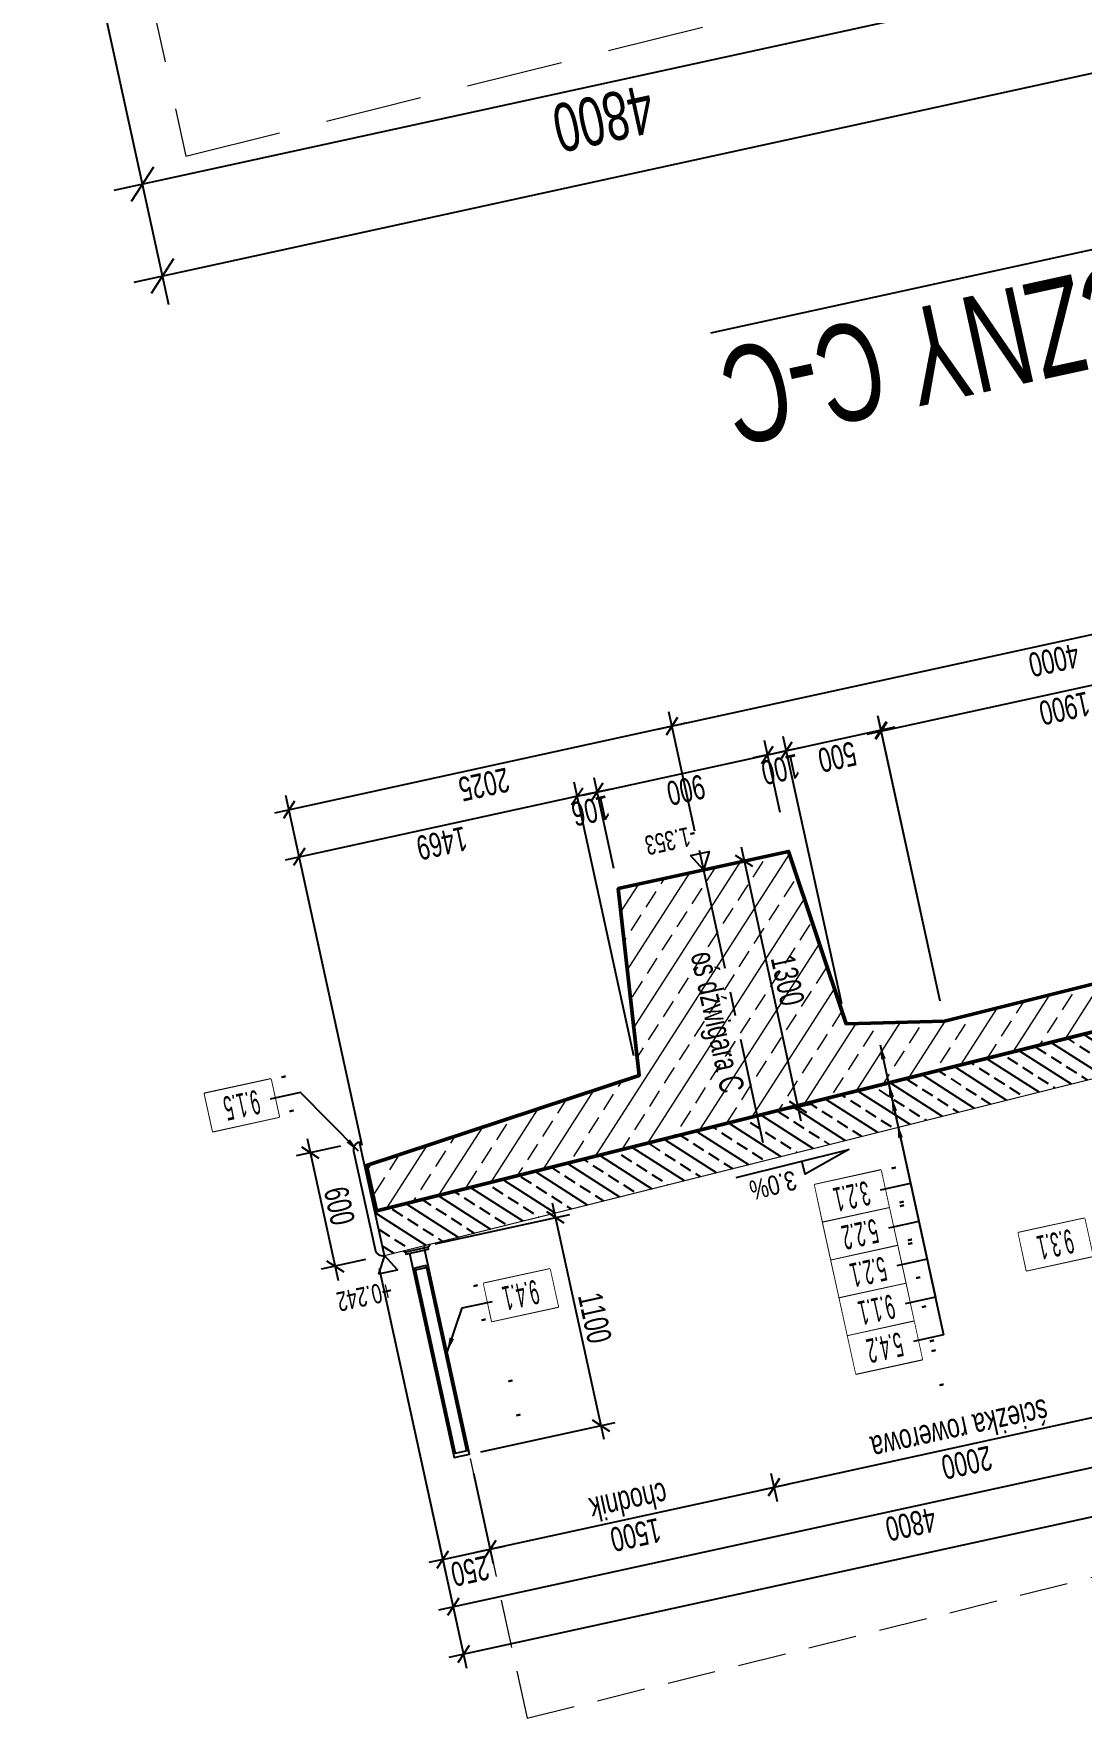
# Model space of a CAD drawing. Header units: metres. Extents: x 8416582 to 8417409, y 5771873 to 5772737.
# Drawn here: x 8416729.19 to 8416734.6, y 5772093.06 to 5772101.76 of the extents above; entities that cross this region are included whole.
import ezdxf
from ezdxf.enums import TextEntityAlignment as Align

# ---------------------------------------------------------------- set-up
doc = ezdxf.new("R2010")
doc.units = ezdxf.units.M
doc.set_wipeout_variables(frame=1)
doc.header["$PDSIZE"] = 0.05
for name, pattern in [('CENTER', [2, 1.25, -0.25, 0.25, -0.25]), ('DASHED', [0.75, 0.5, -0.25]), ('HIDDEN', [0.375, 0.25, -0.125])]:
    doc.linetypes.add(name, pattern=pattern)
for name, color, linetype in [('00RysOpi-T', 2, 'Continuous'), ('AII_M_balustrady', 8, 'Continuous'), ('AII_M_izolacja', 8, 'Continuous'), ('AII_M_opis', 1, 'Continuous'), ('AII_M_opisy do legendy', 2, 'Continuous'), ('AII_M_osie główne', 8, 'CENTER'), ('AII_M_wyposażenie', 8, 'Continuous')]:
    doc.layers.add(name, color=color, linetype=linetype)
for name, color, linetype, lineweight in [('AII_M_konstrukcja 0.50', 3, 'Continuous', 50), ('AII_M_koty wysokościowe', 1, 'Continuous', 18), ('AII_M_kreskowanie', 8, 'Continuous', 0), ('AII_M_nawierzchnia', 9, 'Continuous', 18), ('AII_M_opisy wymiary', 1, 'Continuous', 25), ('AII_M_skrajnia', 9, 'DASHED', 18), ('AII_M_wymiary', 1, 'Continuous', 25)]:
    doc.layers.add(name, color=color, linetype=linetype, lineweight=lineweight)
doc.layers.add('AII_M_opisy rzedne skarpy', color=6, linetype='Continuous', plot=False)
doc.styles.add('AII_norm.', font='CDMSIMPL.shx', dxfattribs={"width": 0.7, "bigfont": 'CDMBIGPL.shx'})
doc.styles.add('CDMSTYLE', font='CDMSIMPL.shx', dxfattribs={"width": 0.7, "bigfont": 'CDMBIGPL.shx'})
doc.dimstyles.new('CDM-ME100MM', dxfattribs={"dimscale": 0.1, "dimtxt": 2.5, "dimasz": 1.5, "dimexe": 1.5, "dimexo": 5, "dimgap": 0.5, "dimtad": 1, "dimdec": 0, "dimlfac": 1000, "dimrnd": 1, "dimzin": 9, "dimtxsty": 'CDMSTYLE', "dimblk": 'OBLIQUE', "dimcen": 2.5, "dimdle": 1.5, "dimclrd": 9, "dimclre": 9, "dimclrt": 1, "dimadec": 1, "dimazin": 2, "dimtfac": 1, "dimtdec": 0, "dimtix": 1, "dimtmove": 2, "dimatfit": 3, "dimfxl": 1, "dimtvp": 1, "dimtolj": 1, "dimtzin": 0, "dimlwd": 25, "dimlwe": 25, "dimarcsym": 0})
doc.dimstyles.new('CDM-ME100MM$7', dxfattribs={"dimscale": 0.1, "dimtxt": 2.5, "dimasz": 1.5, "dimexe": 1.5, "dimexo": 5, "dimgap": 0.5, "dimtad": 1, "dimdec": 0, "dimlfac": 1000, "dimrnd": 1, "dimzin": 9, "dimtxsty": 'CDMSTYLE', "dimblk": 'OBLIQUE', "dimcen": 2.5, "dimdle": 1.5, "dimclrd": 9, "dimclre": 9, "dimclrt": 1, "dimadec": 1, "dimazin": 2, "dimtfac": 1, "dimtdec": 0, "dimtix": 1, "dimtmove": 2, "dimatfit": 3, "dimfxl": 1, "dimtvp": 1, "dimtolj": 1, "dimtzin": 0, "dimlwd": 25, "dimlwe": 25, "dimarcsym": 0})
doc.dimstyles.new('CDM-ME50MM', dxfattribs={"dimscale": 0.05, "dimtxt": 2.5, "dimasz": 1.5, "dimexe": 1.5, "dimexo": 5, "dimgap": 0.5, "dimtad": 1, "dimdec": 0, "dimlfac": 1000, "dimrnd": 1, "dimzin": 9, "dimtxsty": 'CDMSTYLE', "dimblk": 'OBLIQUE', "dimcen": 2.5, "dimdle": 1.5, "dimclrd": 9, "dimclre": 9, "dimclrt": 1, "dimadec": 1, "dimazin": 2, "dimtfac": 1, "dimtdec": 0, "dimtix": 1, "dimtmove": 2, "dimatfit": 3, "dimfxl": 1, "dimtvp": 1, "dimtolj": 1, "dimtzin": 0, "dimlwd": 25, "dimlwe": 25, "dimarcsym": 0})
doc.dimstyles.new('CDM-ME50MM$7', dxfattribs={"dimscale": 0.05, "dimtxt": 2.5, "dimasz": 1.5, "dimexe": 1.5, "dimexo": 5, "dimgap": 0.5, "dimtad": 1, "dimdec": 0, "dimlfac": 1000, "dimrnd": 1, "dimzin": 9, "dimtxsty": 'CDMSTYLE', "dimblk": 'OBLIQUE', "dimcen": 2.5, "dimdle": 1.5, "dimclrd": 9, "dimclre": 9, "dimclrt": 1, "dimadec": 1, "dimazin": 2, "dimtfac": 1, "dimtdec": 0, "dimtix": 1, "dimtmove": 2, "dimatfit": 3, "dimfxl": 1, "dimtvp": 1, "dimtolj": 1, "dimtzin": 0, "dimlwd": 25, "dimlwe": 25, "dimarcsym": 0})

# ---------------------------------------------------------------- blocks, each defined once
blk = doc.blocks.new('Deska_0.6')
at = {"layer": 'AII_M_wyposażenie', "color": 0, "linetype": 'ByBlock', "lineweight": -2}
blk.add_lwpolyline([(0, 0), (0, -0.6, 0.414214), (0.04, -0.56), (0.04, -0.04, 0.414214)], format="xyb", close=True, dxfattribs=at)
blk = doc.blocks.new('Balustrada_1.1')
at = {"layer": 'AII_M_balustrady', "color": 0, "linetype": 'ByBlock', "lineweight": -2}
for points in [[(0.04, 0.01), (0.04, 1.09), (-0.04, 1.09), (-0.04, 0.01)], [(-0.04, 1.07), (0.04, 1.07)], [(-0.03, 0.1), (-0.03, 1.07)], [(0.03, 0.1), (0.03, 1.07)]]:
    blk.add_lwpolyline(points, dxfattribs=at)
for points in [[(-0.03, 0.09), (0.03, 0.09), (0.03, 0.1), (-0.03, 0.1)], [(-0.06, 0), (0.06, 0), (0.06, 0.01), (-0.06, 0.01)]]:
    blk.add_lwpolyline(points, close=True, dxfattribs=at)
blk = doc.blocks.new('Spadek')
at = {"layer": 'AII_M_wymiary', "color": 9}
blk.add_lwpolyline([(-0.2999, 0), (0.2999, 0), (0.0499, 0.07), (0.0499, 0.07), (0.0499, 0)], dxfattribs=at)
at = {"layer": 'AII_M_wymiary', "color": 1, "style": 'CDMSTYLE', "width": 0.8}
blk.add_attdef('SP', text='', height=0.1, rotation=360, dxfattribs=at).set_placement((-0.125, 0.035), align=Align.CENTER)
blk = doc.blocks.new('_OBLIQUE')
at = {"color": 0, "linetype": 'ByBlock'}
blk.add_line((-0.5, -0.5), (0.5, 0.5), dxfattribs=at)
blk = doc.blocks.new('*D236')
at = {"layer": 'AII_M_wymiary', "color": 9, "lineweight": 25, "transparency": 16777216}
for p, q in [((8416731.4641, 5772094.3264), (8416731.566, 5772093.8599)), ((8416731.4767, 5772093.9172), (8416733.0887, 5772094.2693)), ((8416732.9994, 5772094.3265), (8416733.0314, 5772094.18))]:
    blk.add_line(p, q, dxfattribs=at)
at = {"layer": 'Defpoints', "color": 0, "lineweight": 25, "transparency": 16777216}
for p in [(8416731.4428, 5772094.4241), (8416732.9781, 5772094.4242), (8416733.0154, 5772094.2533)]:
    blk.add_point(p, dxfattribs=at)
at = {"layer": 'AII_M_wymiary', "color": 9, "lineweight": 25, "transparency": 16777216, "xscale": 0.07500000000000001, "yscale": 0.07500000000000001, "zscale": 0.07500000000000001}
for p, rotation in [((8416733.0154, 5772094.2533), 12.32007893908508), ((8416731.55, 5772093.9332), 192.3200789390851)]:
    blk.add_blockref('_OBLIQUE', p, dxfattribs=dict(at, rotation=rotation))
at = {"layer": 'AII_M_wymiary', "color": 1, "transparency": 16777216, "char_height": 0.125, "attachment_point": 5, "rotation": 192.32008, "style": 'CDMSTYLE'}
for s, insert in [('\\A1;chodnik', (8416732.264, 5772094.1787)), ('\\A1;1500', (8416732.3014, 5772094.0078))]:
    blk.add_mtext(s, dxfattribs=dict(at, insert=insert))
blk = doc.blocks.new('*D237')
at = {"layer": 'AII_M_wymiary', "color": 9, "lineweight": 25, "transparency": 16777216}
for p, q in [((8416730.9773, 5772095.3836), (8416731.3217, 5772093.8066)), ((8416731.4641, 5772094.3264), (8416731.566, 5772093.8599)), ((8416731.3057, 5772093.8799), (8416731.55, 5772093.9332)), ((8416731.55, 5772093.9332), (8416731.6233, 5772093.9492)), ((8416731.3057, 5772093.8799), (8416731.2325, 5772093.8639))]:
    blk.add_line(p, q, dxfattribs=at)
at = {"layer": 'Defpoints', "color": 0, "lineweight": 25, "transparency": 16777216}
for p in [(8416730.956, 5772095.4813), (8416731.4428, 5772094.4241), (8416731.55, 5772093.9332)]:
    blk.add_point(p, dxfattribs=at)
at = {"layer": 'AII_M_wymiary', "color": 9, "lineweight": 25, "transparency": 16777216, "xscale": 0.07500000000000001, "yscale": 0.07500000000000001, "zscale": 0.07500000000000001}
for p, rotation in [((8416731.3057, 5772093.8799), 12.32007893908508), ((8416731.55, 5772093.9332), 192.3200789390851)]:
    blk.add_blockref('_OBLIQUE', p, dxfattribs=dict(at, rotation=rotation))
at = {"layer": 'AII_M_wymiary', "color": 1, "transparency": 16777216, "insert": (8416731.4465, 5772093.8211), "char_height": 0.125, "attachment_point": 5, "rotation": 192.32008, "style": 'CDMSTYLE'}
blk.add_mtext('\\A1;250', dxfattribs=at)
blk = doc.blocks.new('*D240')
at = {"layer": 'AII_M_wymiary', "color": 9, "lineweight": 25, "transparency": 16777216}
for p, q in [((8416735.6248, 5772096.6001), (8416736.0646, 5772094.5865)), ((8416730.9773, 5772095.3836), (8416731.3751, 5772093.5624)), ((8416731.2858, 5772093.6196), (8416736.1218, 5772094.6758))]:
    blk.add_line(p, q, dxfattribs=at)
at = {"layer": 'Defpoints', "color": 0, "lineweight": 25, "transparency": 16777216}
for p in [(8416735.6035, 5772096.6978), (8416730.956, 5772095.4813), (8416736.0486, 5772094.6598)]:
    blk.add_point(p, dxfattribs=at)
at = {"layer": 'AII_M_wymiary', "color": 9, "lineweight": 25, "transparency": 16777216, "xscale": 0.07500000000000001, "yscale": 0.07500000000000001, "zscale": 0.07500000000000001}
for p, rotation in [((8416736.0486, 5772094.6598), 12.32007893908508), ((8416731.3591, 5772093.6356), 192.3200789390851)]:
    blk.add_blockref('_OBLIQUE', p, dxfattribs=dict(at, rotation=rotation))
at = {"layer": 'AII_M_wymiary', "color": 1, "transparency": 16777216, "insert": (8416733.7225, 5772094.0622), "char_height": 0.125, "attachment_point": 5, "rotation": 192.32008, "style": 'CDMSTYLE'}
blk.add_mtext('\\A1;4800', dxfattribs=at)
blk = doc.blocks.new('*D243')
at = {"layer": 'AII_M_wymiary', "color": 9, "lineweight": 25, "transparency": 16777216}
for p, q in [((8416742.8235, 5772098.0859), (8416743.2986, 5772095.9106)), ((8416731.3392, 5772093.3754), (8416743.3559, 5772095.9999)), ((8416730.9773, 5772095.3836), (8416731.4284, 5772093.3181))]:
    blk.add_line(p, q, dxfattribs=at)
at = {"layer": 'Defpoints', "color": 0, "lineweight": 25, "transparency": 16777216}
for p in [(8416742.8022, 5772098.1836), (8416743.2826, 5772095.9839), (8416730.956, 5772095.4813)]:
    blk.add_point(p, dxfattribs=at)
at = {"layer": 'AII_M_wymiary', "color": 9, "lineweight": 25, "transparency": 16777216, "xscale": 0.07500000000000001, "yscale": 0.07500000000000001, "zscale": 0.07500000000000001}
for p, rotation in [((8416743.2826, 5772095.9839), 12.32007893908508), ((8416731.4124, 5772093.3914), 192.3200789390851)]:
    blk.add_blockref('_OBLIQUE', p, dxfattribs=dict(at, rotation=rotation))
at = {"layer": 'AII_M_wymiary', "color": 1, "transparency": 16777216, "insert": (8416737.3662, 5772094.6021), "char_height": 0.125, "attachment_point": 5, "rotation": 192.32008, "style": 'CDMSTYLE'}
blk.add_mtext('\\A1;12150', dxfattribs=at)
blk = doc.blocks.new('00kota3')
at = {"color": 0, "linetype": 'Continuous', "lineweight": 25}
blk.add_lwpolyline([(1, 1.73), (-1, 1.73), (0, 0)], close=True, dxfattribs=at)
at = {"color": 0, "linetype": 'Continuous', "lineweight": 25, "style": 'CDMSTYLE', "width": 0.7}
blk.add_attdef('%%P000.000', (0, 2.69), '', height=2, dxfattribs=at)
blk = doc.blocks.new('*D244')
at = {"layer": 'AII_M_wymiary', "color": 9, "lineweight": 25, "transparency": 16777216}
for p, q in [((8416735.0427, 5772094.696), (8416732.9422, 5772094.2373)), ((8416734.9534, 5772094.7533), (8416734.9854, 5772094.6067)), ((8416732.9994, 5772094.3265), (8416733.0314, 5772094.18))]:
    blk.add_line(p, q, dxfattribs=at)
at = {"layer": 'Defpoints', "color": 0, "lineweight": 25, "transparency": 16777216}
for p in [(8416734.932, 5772094.851), (8416732.9781, 5772094.4242), (8416733.0154, 5772094.2533)]:
    blk.add_point(p, dxfattribs=at)
at = {"layer": 'AII_M_wymiary', "color": 9, "lineweight": 25, "transparency": 16777216, "xscale": 0.07500000000000001, "yscale": 0.07500000000000001, "zscale": 0.07500000000000001}
for p, rotation in [((8416734.9694, 5772094.68), 12.32007893908508), ((8416733.0154, 5772094.2533), 192.3200789390851)]:
    blk.add_blockref('_OBLIQUE', p, dxfattribs=dict(at, rotation=rotation))
at = {"layer": 'AII_M_wymiary', "color": 1, "transparency": 16777216, "char_height": 0.125, "attachment_point": 5, "rotation": 192.32008, "style": 'CDMSTYLE'}
for s, insert in [('\\A1;ścieżka rowerowa', (8416733.9737, 5772094.5521)), ('\\A1;2000', (8416734.0111, 5772094.3812))]:
    blk.add_mtext(s, dxfattribs=dict(at, insert=insert))
blk = doc.blocks.new('*D246')
at = {"layer": 'AII_M_wymiary', "color": 9, "lineweight": 25, "transparency": 16777216}
for p, q in [((8416732.7491, 5772097.4646), (8416732.935, 5772097.5052)), ((8416732.8457, 5772097.5625), (8416733.1551, 5772096.1459)), ((8416733.0265, 5772096.1946), (8416733.2123, 5772096.2352))]:
    blk.add_line(p, q, dxfattribs=at)
at = {"layer": 'Defpoints', "color": 0, "lineweight": 25, "transparency": 16777216}
for p in [(8416732.6514, 5772097.4433), (8416732.9288, 5772096.1732), (8416733.1391, 5772096.2192)]:
    blk.add_point(p, dxfattribs=at)
at = {"layer": 'AII_M_wymiary', "color": 9, "lineweight": 25, "transparency": 16777216, "xscale": 0.07500000000000001, "yscale": 0.07500000000000001, "zscale": 0.07500000000000001}
for p, rotation in [((8416732.8617, 5772097.4892), 102.3200789447779), ((8416733.1391, 5772096.2192), 282.3200789447779)]:
    blk.add_blockref('_OBLIQUE', p, dxfattribs=dict(at, rotation=rotation))
at = {"layer": 'AII_M_wymiary', "color": 1, "transparency": 16777216, "insert": (8416733.0859, 5772096.8729), "char_height": 0.125, "attachment_point": 5, "rotation": 282.32008, "style": 'CDMSTYLE'}
blk.add_mtext('\\A1;1300', dxfattribs=at)
blk = doc.blocks.new('*D247')
at = {"layer": 'AII_M_wymiary', "color": 9, "lineweight": 25, "transparency": 16777216}
for p, q in [((8416732.0726, 5772097.8397), (8416730.4908, 5772097.4943)), ((8416732.2922, 5772096.4829), (8416731.9834, 5772097.897)), ((8416730.8898, 5772096.0189), (8416730.548, 5772097.5835))]:
    blk.add_line(p, q, dxfattribs=at)
at = {"layer": 'Defpoints', "color": 0, "lineweight": 25, "transparency": 16777216}
for p in [(8416730.564, 5772097.5103), (8416732.3136, 5772096.3852), (8416730.9111, 5772095.9212)]:
    blk.add_point(p, dxfattribs=at)
at = {"layer": 'AII_M_wymiary', "color": 9, "lineweight": 25, "transparency": 16777216, "xscale": 0.07500000000000001, "yscale": 0.07500000000000001, "zscale": 0.07500000000000001}
for p, rotation in [((8416731.9994, 5772097.8237), 12.32007893908508), ((8416730.564, 5772097.5103), 192.3200789390851)]:
    blk.add_blockref('_OBLIQUE', p, dxfattribs=dict(at, rotation=rotation))
at = {"layer": 'AII_M_wymiary', "color": 1, "transparency": 16777216, "insert": (8416731.3004, 5772097.5815), "char_height": 0.125, "attachment_point": 5, "rotation": 192.32008, "style": 'CDMSTYLE'}
blk.add_mtext('\\A1;1469', dxfattribs=at)
blk = doc.blocks.new('*D248')
at = {"layer": 'AII_M_wymiary', "color": 9, "lineweight": 25, "transparency": 16777216}
for p, q in [((8416730.4374, 5772097.7385), (8416732.5623, 5772098.2026)), ((8416732.6077, 5772097.6436), (8416732.4731, 5772098.2599)), ((8416730.8898, 5772096.0189), (8416730.4947, 5772097.8278))]:
    blk.add_line(p, q, dxfattribs=at)
at = {"layer": 'Defpoints', "color": 0, "lineweight": 25, "transparency": 16777216}
for p in [(8416732.4891, 5772098.1866), (8416732.629, 5772097.5459), (8416730.9111, 5772095.9212)]:
    blk.add_point(p, dxfattribs=at)
at = {"layer": 'AII_M_wymiary', "color": 9, "lineweight": 25, "transparency": 16777216, "xscale": 0.07500000000000001, "yscale": 0.07500000000000001, "zscale": 0.07500000000000001}
for p, rotation in [((8416732.4891, 5772098.1866), 12.32007893908508), ((8416730.5107, 5772097.7545), 192.3200789390851)]:
    blk.add_blockref('_OBLIQUE', p, dxfattribs=dict(at, rotation=rotation))
at = {"layer": 'AII_M_wymiary', "color": 1, "transparency": 16777216, "insert": (8416731.5185, 5772097.8851), "char_height": 0.125, "attachment_point": 5, "rotation": 192.32008, "style": 'CDMSTYLE'}
blk.add_mtext('\\A1;2025', dxfattribs=at)
blk = doc.blocks.new('*D249')
at = {"layer": 'AII_M_wymiary', "color": 9, "lineweight": 25, "transparency": 16777216}
for p, q in [((8416732.4158, 5772098.1706), (8416736.4702, 5772099.0561)), ((8416736.5003, 5772098.5667), (8416736.3809, 5772099.1134)), ((8416732.6077, 5772097.6436), (8416732.4731, 5772098.2599))]:
    blk.add_line(p, q, dxfattribs=at)
at = {"layer": 'Defpoints', "color": 0, "lineweight": 25, "transparency": 16777216}
for p in [(8416736.3969, 5772099.0401), (8416736.5217, 5772098.469), (8416732.629, 5772097.5459)]:
    blk.add_point(p, dxfattribs=at)
at = {"layer": 'AII_M_wymiary', "color": 9, "lineweight": 25, "transparency": 16777216, "xscale": 0.07500000000000001, "yscale": 0.07500000000000001, "zscale": 0.07500000000000001}
for p, rotation in [((8416736.3969, 5772099.0401), 12.32007893908508), ((8416732.4891, 5772098.1866), 192.3200789390851)]:
    blk.add_blockref('_OBLIQUE', p, dxfattribs=dict(at, rotation=rotation))
at = {"layer": 'AII_M_wymiary', "color": 1, "transparency": 16777216, "insert": (8416734.4617, 5772098.5278), "char_height": 0.125, "attachment_point": 5, "rotation": 192.32008, "style": 'CDMSTYLE'}
blk.add_mtext('\\A1;4000', dxfattribs=at)
blk = doc.blocks.new('*D254')
at = {"layer": 'AII_M_wymiary', "color": 9, "lineweight": 25, "transparency": 16777216}
for p, q in [((8416732.1894, 5772097.4499), (8416732.0868, 5772097.9196)), ((8416732.2922, 5772096.4829), (8416731.9834, 5772097.897)), ((8416731.9994, 5772097.8237), (8416732.1028, 5772097.8463)), ((8416732.1028, 5772097.8463), (8416732.176, 5772097.8623)), ((8416731.9994, 5772097.8237), (8416731.9261, 5772097.8077))]:
    blk.add_line(p, q, dxfattribs=at)
at = {"layer": 'Defpoints', "color": 0, "lineweight": 25, "transparency": 16777216}
for p in [(8416732.1028, 5772097.8463), (8416732.2107, 5772097.3522), (8416732.3136, 5772096.3852)]:
    blk.add_point(p, dxfattribs=at)
at = {"layer": 'AII_M_wymiary', "color": 9, "lineweight": 25, "transparency": 16777216, "xscale": 0.07500000000000001, "yscale": 0.07500000000000001, "zscale": 0.07500000000000001}
for p, rotation in [((8416731.9994, 5772097.8237), 12.32007893908508), ((8416732.1028, 5772097.8463), 192.3200789390851)]:
    blk.add_blockref('_OBLIQUE', p, dxfattribs=dict(at, rotation=rotation))
at = {"layer": 'AII_M_wymiary', "color": 1, "transparency": 16777216, "insert": (8416732.0697, 5772097.7496), "char_height": 0.125, "attachment_point": 5, "rotation": 192.32008, "style": 'CDMSTYLE'}
blk.add_mtext('\\A1;106', dxfattribs=at)
blk = doc.blocks.new('*D255')
at = {"layer": 'AII_M_wymiary', "color": 9, "lineweight": 25, "transparency": 16777216}
for p, q in [((8416733.0473, 5772097.7396), (8416732.966, 5772098.1116)), ((8416732.0295, 5772097.8303), (8416733.0553, 5772098.0544)), ((8416732.1894, 5772097.4499), (8416732.0868, 5772097.9196))]:
    blk.add_line(p, q, dxfattribs=at)
at = {"layer": 'Defpoints', "color": 0, "lineweight": 25, "transparency": 16777216}
for p in [(8416732.982, 5772098.0384), (8416733.0686, 5772097.6419), (8416732.2107, 5772097.3522)]:
    blk.add_point(p, dxfattribs=at)
at = {"layer": 'AII_M_wymiary', "color": 9, "lineweight": 25, "transparency": 16777216, "xscale": 0.07500000000000001, "yscale": 0.07500000000000001, "zscale": 0.07500000000000001}
for p, rotation in [((8416732.982, 5772098.0384), 12.32007893908508), ((8416732.1028, 5772097.8463), 192.3200789390851)]:
    blk.add_blockref('_OBLIQUE', p, dxfattribs=dict(at, rotation=rotation))
at = {"layer": 'AII_M_wymiary', "color": 1, "transparency": 16777216, "insert": (8416732.5611, 5772097.8569), "char_height": 0.125, "attachment_point": 5, "rotation": 192.32008, "style": 'CDMSTYLE'}
blk.add_mtext('\\A1;900', dxfattribs=at)
blk = doc.blocks.new('*D256')
at = {"layer": 'AII_M_wymiary', "color": 9, "lineweight": 25, "transparency": 16777216}
for p, q in [((8416733.0473, 5772097.7396), (8416732.966, 5772098.1116)), ((8416733.3655, 5772096.7512), (8416733.0637, 5772098.133)), ((8416732.982, 5772098.0384), (8416732.9088, 5772098.0224)), ((8416732.982, 5772098.0384), (8416733.0797, 5772098.0597)), ((8416733.0797, 5772098.0597), (8416733.153, 5772098.0757))]:
    blk.add_line(p, q, dxfattribs=at)
at = {"layer": 'Defpoints', "color": 0, "lineweight": 25, "transparency": 16777216}
for p in [(8416733.0797, 5772098.0597), (8416733.0686, 5772097.6419), (8416733.3868, 5772096.6535)]:
    blk.add_point(p, dxfattribs=at)
at = {"layer": 'AII_M_wymiary', "color": 9, "lineweight": 25, "transparency": 16777216, "xscale": 0.07500000000000001, "yscale": 0.07500000000000001, "zscale": 0.07500000000000001}
for p, rotation in [((8416733.0797, 5772098.0597), 192.3200789390851), ((8416732.982, 5772098.0384), 12.32007893908508)]:
    blk.add_blockref('_OBLIQUE', p, dxfattribs=dict(at, rotation=rotation))
at = {"layer": 'AII_M_wymiary', "color": 1, "transparency": 16777216, "insert": (8416733.0496, 5772097.9635), "char_height": 0.125, "attachment_point": 5, "rotation": 192.32008, "style": 'CDMSTYLE'}
blk.add_mtext('\\A1;100', dxfattribs=at)
blk = doc.blocks.new('*D257')
at = {"layer": 'AII_M_wymiary', "color": 9, "lineweight": 25, "transparency": 16777216}
for p, q in [((8416733.0065, 5772098.0437), (8416733.6415, 5772098.1824)), ((8416733.8743, 5772096.7651), (8416733.5522, 5772098.2397)), ((8416733.3655, 5772096.7512), (8416733.0637, 5772098.133))]:
    blk.add_line(p, q, dxfattribs=at)
at = {"layer": 'Defpoints', "color": 0, "lineweight": 25, "transparency": 16777216}
for p in [(8416733.5682, 5772098.1664), (8416733.3868, 5772096.6535), (8416733.8956, 5772096.6674)]:
    blk.add_point(p, dxfattribs=at)
at = {"layer": 'AII_M_wymiary', "color": 9, "lineweight": 25, "transparency": 16777216, "xscale": 0.07500000000000001, "yscale": 0.07500000000000001, "zscale": 0.07500000000000001}
for p, rotation in [((8416733.5682, 5772098.1664), 12.32007893908508), ((8416733.0797, 5772098.0597), 192.3200789390851)]:
    blk.add_blockref('_OBLIQUE', p, dxfattribs=dict(at, rotation=rotation))
at = {"layer": 'AII_M_wymiary', "color": 1, "transparency": 16777216, "insert": (8416733.3427, 5772098.0276), "char_height": 0.125, "attachment_point": 5, "rotation": 192.32008, "style": 'CDMSTYLE'}
blk.add_mtext('\\A1;500', dxfattribs=at)
blk = doc.blocks.new('*D270')
at = {"layer": 'AII_M_wymiary', "color": 9, "lineweight": 25, "transparency": 16777216}
for p, q in [((8416735.7194, 5772097.2213), (8416735.4095, 5772098.6402)), ((8416733.496, 5772098.1455), (8416735.4988, 5772098.5829)), ((8416733.8743, 5772096.7651), (8416733.5533, 5772098.2348))]:
    blk.add_line(p, q, dxfattribs=at)
at = {"layer": 'Defpoints', "color": 0, "lineweight": 25, "transparency": 16777216}
for p in [(8416735.4255, 5772098.5669), (8416735.7408, 5772097.1236), (8416733.8956, 5772096.6674)]:
    blk.add_point(p, dxfattribs=at)
at = {"layer": 'AII_M_wymiary', "color": 9, "lineweight": 25, "transparency": 16777216, "xscale": 0.07500000000000001, "yscale": 0.07500000000000001, "zscale": 0.07500000000000001}
for p, rotation in [((8416735.4255, 5772098.5669), 12.32007893908508), ((8416733.5693, 5772098.1615), 192.3200789390851)]:
    blk.add_blockref('_OBLIQUE', p, dxfattribs=dict(at, rotation=rotation))
at = {"layer": 'AII_M_wymiary', "color": 1, "transparency": 16777216, "insert": (8416734.5161, 5772098.2787), "char_height": 0.125, "attachment_point": 5, "rotation": 192.32008, "style": 'CDMSTYLE'}
blk.add_mtext('\\A1;1900', dxfattribs=at)
blk = doc.blocks.new('OpiNum01')
at = {"layer": 'AII_M_opisy do legendy', "color": 0, "linetype": 'Continuous'}
blk.add_lwpolyline([(-3.5, -2), (3.5, -2), (3.5, 2), (-3.5, 2)], close=True, dxfattribs=at)
at = {"color": 9, "linetype": 'Continuous', "lineweight": 25, "style": 'CDMSTYLE', "width": 0.7, "flags": 1}
for tag, p in [('NAZWAPOL', (-4.1, -6.8)), ('NAZWAANG', (-4.1, -10.48)), ('SPECYF', (-4.1, -14.15)), ('ID', (-4.1, -17.82)), ('BAZA', (-4.1, -21.5)), ('RYSUNEK', (-4.1, -25.17))]:
    blk.add_attdef(tag, p, '', height=2, dxfattribs=at)
at = {"layer": 'AII_M_opisy do legendy', "linetype": 'Continuous', "lineweight": -2, "style": 'CDMSTYLE', "width": 0.5}
blk.add_attdef('NR', text='', height=2.5, dxfattribs=at).set_placement((0, 0), align=Align.MIDDLE)
at = {"color": 0, "linetype": 'Continuous'}
blk.add_wipeout([(-3.5, -2), (3.5, -2), (3.5, 2), (-3.5, 2)], dxfattribs=at).dxf.layer = 'AII_M_opisy do legendy'
blk = doc.blocks.new('OpiTxt01')
at = {"color": 0, "linetype": 'Continuous', "lineweight": 20, "style": 'CDMSTYLE', "width": 0.7}
blk.add_attdef('TEKST_GORNY', (1, 0.89), '', height=2, dxfattribs=at)
at = {"color": 0, "linetype": 'Continuous', "lineweight": -2, "style": 'CDMSTYLE', "width": 0.7}
blk.add_attdef('TEKST_DOLNY', (1.05, -2.73), '', height=2, dxfattribs=at)
blk = doc.blocks.new('*D302')
at = {"layer": 'AII_M_opisy wymiary', "color": 9, "lineweight": 25, "transparency": 16777216}
for p, q in [((8416733.9472, 5772104.2813), (8416734.4752, 5772101.8637)), ((8416729.2997, 5772103.0648), (8416729.7857, 5772100.8395)), ((8416734.5897, 5772102.0423), (8416729.6072, 5772100.9541))]:
    blk.add_line(p, q, dxfattribs=at)
at = {"layer": 'Defpoints', "color": 0, "lineweight": 25, "transparency": 16777216}
for p in [(8416733.8405, 5772104.7698), (8416729.193, 5772103.5533), (8416729.7537, 5772100.9861)]:
    blk.add_point(p, dxfattribs=at)
at = {"layer": 'AII_M_opisy wymiary', "color": 9, "lineweight": 25, "transparency": 16777216, "xscale": 0.15, "yscale": 0.15, "zscale": 0.15}
for p, rotation in [((8416734.4432, 5772102.0103), 12.32007894477794), ((8416729.7537, 5772100.9861), 192.3200789447779)]:
    blk.add_blockref('_OBLIQUE', p, dxfattribs=dict(at, rotation=rotation))
at = {"layer": 'AII_M_opisy wymiary', "color": 1, "transparency": 16777216, "insert": (8416732.1358, 5772101.3272), "char_height": 0.25, "attachment_point": 5, "rotation": 192.32008, "style": 'CDMSTYLE'}
blk.add_mtext('\\A1;4800', dxfattribs=at)
blk = doc.blocks.new('*D299')
at = {"layer": 'AII_M_opisy wymiary', "color": 9, "lineweight": 25, "transparency": 16777216}
for p, q in [((8416741.1459, 5772105.7671), (8416741.7596, 5772102.9574)), ((8416729.2997, 5772103.0648), (8416729.8894, 5772100.3649)), ((8416741.8741, 5772103.1359), (8416729.7108, 5772100.4794))]:
    blk.add_line(p, q, dxfattribs=at)
at = {"layer": 'Defpoints', "color": 0, "lineweight": 25, "transparency": 16777216}
for p in [(8416741.0393, 5772106.2556), (8416729.193, 5772103.5533), (8416729.8574, 5772100.5114)]:
    blk.add_point(p, dxfattribs=at)
at = {"layer": 'AII_M_opisy wymiary', "color": 9, "lineweight": 25, "transparency": 16777216, "xscale": 0.15, "yscale": 0.15, "zscale": 0.15}
for p, rotation in [((8416741.7276, 5772103.1039), 12.32007894477794), ((8416729.8574, 5772100.5114), 192.3200789447779)]:
    blk.add_blockref('_OBLIQUE', p, dxfattribs=dict(at, rotation=rotation))
at = {"layer": 'AII_M_opisy wymiary', "color": 1, "transparency": 16777216, "insert": (8416735.8298, 5772101.6367), "char_height": 0.25, "attachment_point": 5, "rotation": 192.32008, "style": 'CDMSTYLE'}
blk.add_mtext('\\A1;12150', dxfattribs=at)
blk = doc.blocks.new('*D326')
at = {"layer": 'AII_M_wymiary', "color": 9, "lineweight": 25, "transparency": 16777216}
for p, q in [((8416730.7779, 5772096.0156), (8416730.5485, 5772095.9655)), ((8416730.6058, 5772096.0548), (8416730.7658, 5772095.3221)), ((8416730.9059, 5772095.4294), (8416730.6766, 5772095.3794))]:
    blk.add_line(p, q, dxfattribs=at)
at = {"layer": 'Defpoints', "color": 0, "lineweight": 25, "transparency": 16777216}
for p in [(8416730.8756, 5772096.037), (8416730.7498, 5772095.3954), (8416731.0036, 5772095.4508)]:
    blk.add_point(p, dxfattribs=at)
at = {"layer": 'AII_M_wymiary', "color": 9, "lineweight": 25, "transparency": 16777216, "xscale": 0.07500000000000001, "yscale": 0.07500000000000001, "zscale": 0.07500000000000001}
for p, rotation in [((8416730.6218, 5772095.9815), 102.3200789447779), ((8416730.7498, 5772095.3954), 282.3200789447779)]:
    blk.add_blockref('_OBLIQUE', p, dxfattribs=dict(at, rotation=rotation))
at = {"layer": 'AII_M_wymiary', "color": 1, "transparency": 16777216, "insert": (8416730.7713, 5772095.7071), "char_height": 0.125, "attachment_point": 5, "rotation": 282.32008, "style": 'CDMSTYLE'}
blk.add_mtext('\\A1;600', dxfattribs=at)
blk = doc.blocks.new('*D327')
at = {"layer": 'AII_M_wymiary', "color": 9, "lineweight": 25, "transparency": 16777216}
for p, q in [((8416731.2667, 5772095.5116), (8416731.9608, 5772095.6632)), ((8416732.1382, 5772094.4993), (8416731.8715, 5772095.7205)), ((8416731.5014, 5772094.4369), (8416732.1955, 5772094.5885))]:
    blk.add_line(p, q, dxfattribs=at)
at = {"layer": 'Defpoints', "color": 0, "lineweight": 25, "transparency": 16777216}
for p in [(8416731.8875, 5772095.6472), (8416731.169, 5772095.4903), (8416731.4037, 5772094.4156)]:
    blk.add_point(p, dxfattribs=at)
at = {"layer": 'AII_M_wymiary', "color": 9, "lineweight": 25, "transparency": 16777216, "xscale": 0.07500000000000001, "yscale": 0.07500000000000001, "zscale": 0.07500000000000001}
for p, rotation in [((8416731.8875, 5772095.6472), 102.3200789447779), ((8416732.1222, 5772094.5725), 282.3200789447779)]:
    blk.add_blockref('_OBLIQUE', p, dxfattribs=dict(at, rotation=rotation))
at = {"layer": 'AII_M_wymiary', "color": 1, "transparency": 16777216, "insert": (8416732.0904, 5772095.1285), "char_height": 0.125, "attachment_point": 5, "rotation": 282.32008, "style": 'CDMSTYLE'}
blk.add_mtext('\\A1;1100', dxfattribs=at)

msp = doc.modelspace()

# ---------------------------------------------------------------- hatches: boundary and pattern name
at = {"layer": 'AII_M_kreskowanie', "lineweight": 25}
h = msp.add_hatch(dxfattribs=at)
h.set_pattern_fill('ANSI33', color=256, scale=0.5, angle=-77.67992)
h.set_pattern_definition([(327.32008, (8416702.78028, 5771922.91322), (0.06749317, 0.10521251), []), (327.32008, (8416702.79914, 5771922.82687), (0.06749317, 0.10521251), [0.0625, -0.03125])])
h.paths.add_polyline_path([(8416731.0036, 5772095.4508), (8416730.9547, 5772095.6745), (8416735.3344, 5772096.7696), (8416735.391, 5772096.7333), (8416735.4294, 5772096.5574)])

# ---------------------------------------------------------------- linework, layer by layer
at = {"layer": 'AII_M_balustrady', "color": 8}
for points in [[(8416731.2297, 5772095.4933), (8416731.2404, 5772095.51)], [(8416731.1009, 5772095.4751), (8416731.1125, 5772095.4677)]]:
    msp.add_lwpolyline(points, dxfattribs=at)
at = {"layer": 'AII_M_izolacja', "linetype": 'HIDDEN', "ltscale": 0.5, "const_width": 0.005}
msp.add_lwpolyline([(8416730.9067, 5772095.9177), (8416730.9591, 5772095.6782), (8416735.8653, 5772096.9049), (8416738.7599, 5772097.4767), (8416741.6294, 5772098.1638), (8416742.7184, 5772098.3564), (8416742.6661, 5772098.596)], dxfattribs=at)
at = {"layer": 'AII_M_izolacja'}
msp.add_lwpolyline([(8416730.9547, 5772095.6745), (8416735.8658, 5772096.9025), (8416738.7605, 5772097.4743), (8416741.6299, 5772098.1614), (8416742.7239, 5772098.3548)], dxfattribs=at)
at = {"layer": 'AII_M_nawierzchnia'}
msp.add_lwpolyline([(8416731.0036, 5772095.4508), (8416735.4294, 5772096.5574)], dxfattribs=at)
at = {"layer": 'AII_M_osie główne', "ltscale": 0.5}
msp.add_lwpolyline([(8416732.629, 5772097.5459), (8416732.9589, 5772096.0355)], dxfattribs=at)
at = {"layer": 'AII_M_skrajnia'}
msp.add_lwpolyline([(8416729.4445, 5772103.5738), (8416729.9779, 5772101.1313), (8416733.569, 5772102.0292), (8416733.0356, 5772104.4717)], dxfattribs=at)
at = {"layer": 'AII_M_skrajnia', "ltscale": 0.5}
msp.add_lwpolyline([(8416731.2074, 5772095.5017), (8416731.7409, 5772093.0593), (8416735.332, 5772093.9572), (8416734.7985, 5772096.3997)], dxfattribs=at)

# ---------------------------------------------------------------- block references
at = {"layer": 'AII_M_balustrady', "rotation": 192.3200789283327}
msp.add_blockref('Balustrada_1.1', (8416731.1711, 5772095.4805), dxfattribs=at)
at = {"layer": 'AII_M_koty wysokościowe', "xscale": 0.04999999999999998, "yscale": 0.04999999999999998, "zscale": 0.04999999999999998, "rotation": 192.3200789283327}
msp.add_blockref('00kota3', (8416731.0036, 5772095.4508), dxfattribs=at).add_auto_attribs({'%%P000.000': '+0.242'})
at = {"layer": 'AII_M_opisy rzedne skarpy', "color": 1, "linetype": 'Continuous', "lineweight": 25}
ref = msp.add_blockref('00kota3', (8416732.6514, 5772097.4433), dxfattribs=dict(at, xscale=-0.05, yscale=0.05, zscale=0.05, rotation=12.32007894477789))
ref.add_attrib('%%P000.000', '-1.353', (8416732.6013, 5772097.6725), dxfattribs={"layer": '0', "color": 0, "linetype": 'Continuous', "lineweight": 25, "height": 0.1, "rotation": 192.32008, "style": 'CDMSTYLE', "width": 0.7})
at = {"layer": 'AII_M_wymiary'}
ref = msp.add_blockref('Spadek', (8416733.1117, 5772095.9264), dxfattribs=dict(at, xscale=-1, rotation=194.0384369299884))
ref.add_attrib('SP', '3.0%', dxfattribs={"color": 1, "height": 0.1, "rotation": 194.03844, "style": 'CDMSTYLE', "width": 0.8}).set_placement((8416732.9989, 5772095.8621), align=Align.CENTER)
at = {"layer": 'AII_M_wyposażenie', "rotation": 192.3200789283327}
msp.add_blockref('Deska_0.6', (8416731.0036, 5772095.4508), dxfattribs=at)
at = {"layer": 'Defpoints', "color": 250, "linetype": 'Continuous', "lineweight": 0, "xscale": 0.04999999999999999, "yscale": 0.04999999999999999, "zscale": 0.04999999999999999, "rotation": 192.3200789289661}
for p in [(8416733.9273, 5772094.8779), (8416731.7421, 5772094.7217)]:
    msp.add_blockref('OpiTxt01', p, dxfattribs=at).add_auto_attribs({'TEKST_GORNY': '-', 'TEKST_DOLNY': '-'})

# ---------------------------------------------------------------- texts
at = {"layer": 'AII_M_opis', "color": 3, "ltscale": 2, "style": 'AII_norm.', "width": 0.7}
msp.add_text('%%UPRZEKRÓJ POPRZECZNY C-C', height=0.5, rotation=192.32008, dxfattribs=at).set_placement((8416736.0249, 5772100.8436), align=Align.CENTER)
at = {"layer": 'AII_M_opis', "style": 'AII_norm.', "width": 0.7}
msp.add_text('oś dźwigara C', height=0.125, rotation=282.32008, dxfattribs=at).set_placement((8416732.6638, 5772096.6443), align=Align.CENTER)

# ---------------------------------------------------------------- dimensions: what is measured, and where the dimension line sits
at = {"layer": 'AII_M_opisy wymiary'}
for base, p1, picture, middle in [((8416729.8574, 5772100.5114), (8416741.0393, 5772106.2556), '*D299', (8416735.8298, 5772101.6367)), ((8416729.7537, 5772100.9861), (8416733.8405, 5772104.7698), '*D302', (8416732.1358, 5772101.3272))]:
    dim = msp.add_linear_dim(base=base, p1=p1, p2=(8416729.193, 5772103.5533), angle=192.32008, dimstyle='CDM-ME100MM', dxfattribs=at)
    dim.commit()
    dim.dimension.update_dxf_attribs({"geometry": picture, "text_midpoint": middle})
at = {"layer": 'AII_M_wymiary'}
for base, p1, p2, angle, picture, middle in [((8416736.3969, 5772099.0401), (8416732.629, 5772097.5459), (8416736.5217, 5772098.469), 12.32008, '*D249', (8416734.4617, 5772098.5278)), ((8416735.4255, 5772098.5669), (8416733.8956, 5772096.6674), (8416735.7408, 5772097.1236), 12.32008, '*D270', (8416734.5161, 5772098.2787)), ((8416732.4891, 5772098.1866), (8416730.9111, 5772095.9212), (8416732.629, 5772097.5459), 12.32008, '*D248', (8416731.5185, 5772097.8851)), ((8416743.2826, 5772095.9839), (8416730.956, 5772095.4813), (8416742.8022, 5772098.1836), 12.32008, '*D243', (8416737.3662, 5772094.6021)), ((8416733.5682, 5772098.1664), (8416733.3868, 5772096.6535), (8416733.8956, 5772096.6674), 12.32008, '*D257', (8416733.3427, 5772098.0276)), ((8416732.982, 5772098.0384), (8416732.2107, 5772097.3522), (8416733.0686, 5772097.6419), 12.32008, '*D255', (8416732.5611, 5772097.8569)), ((8416733.0797, 5772098.0597), (8416733.0686, 5772097.6419), (8416733.3868, 5772096.6535), 12.32008, '*D256', (8416733.0496, 5772097.9635)), ((8416732.1028, 5772097.8463), (8416732.3136, 5772096.3852), (8416732.2107, 5772097.3522), 12.32008, '*D254', (8416732.0697, 5772097.7496)), ((8416730.564, 5772097.5103), (8416732.3136, 5772096.3852), (8416730.9111, 5772095.9212), 12.32008, '*D247', (8416731.3004, 5772097.5815)), ((8416733.1391, 5772096.2192), (8416732.6514, 5772097.4433), (8416732.9288, 5772096.1732), 282.32008, '*D246', (8416733.0859, 5772096.8729)), ((8416736.0486, 5772094.6598), (8416730.956, 5772095.4813), (8416735.6035, 5772096.6978), 12.32008, '*D240', (8416733.7225, 5772094.0622)), ((8416730.7498, 5772095.3954), (8416730.8756, 5772096.037), (8416731.0036, 5772095.4508), 282.32008, '*D326', (8416730.7713, 5772095.7071)), ((8416731.8875, 5772095.6472), (8416731.4037, 5772094.4156), (8416731.169, 5772095.4903), 282.32008, '*D327', (8416732.0904, 5772095.1285)), ((8416731.55, 5772093.9332), (8416730.956, 5772095.4813), (8416731.4428, 5772094.4241), 12.32008, '*D237', (8416731.4465, 5772093.8211))]:
    dim = msp.add_linear_dim(base=base, p1=p1, p2=p2, angle=angle, dimstyle='CDM-ME50MM', override={"dimexo": 2}, dxfattribs=at)
    dim.commit()
    dim.dimension.update_dxf_attribs({"geometry": picture, "text_midpoint": middle})
for p1, text, picture, middle in [((8416734.932, 5772094.851), '<>\\Xścieżka rowerowa', '*D244', (8416733.9924, 5772094.4666)), ((8416731.4428, 5772094.4241), '<>\\Xchodnik', '*D236', (8416732.2827, 5772094.0932))]:
    dim = msp.add_linear_dim(base=(8416733.0154, 5772094.2533), p1=p1, p2=(8416732.9781, 5772094.4242), angle=12.32008, text=text, dimstyle='CDM-ME50MM', override={"dimexo": 2}, dxfattribs=at)
    dim.commit()
    dim.dimension.update_dxf_attribs({"geometry": picture, "text_midpoint": middle})

# ---------------------------------------------------------------- next in the draw order: block references
at = {"layer": '00RysOpi-T', "color": 1, "linetype": 'Continuous', "lineweight": 0}
for p, xscale, yscale, zscale, rotation, values in [((8416730.2679, 5772096.227), 0.04999999999999999, 0.04999999999999999, 0.04999999999999999, 192.3200789289661, {'NR': '9.1.5'}), ((8416733.4182, 5772095.7561), 0.04999999999999999, 0.04999999999999999, 0.04999999999999999, 192.3200789289661, {'NR': '3.2.1'}), ((8416734.4699, 5772095.5078), 0.04999999999999999, 0.04999999999999999, 0.04999999999999999, 192.3200789289661, {'NR': '9.3.1'}), ((8416731.7089, 5772095.2459), 0.05, 0.05, 0.05, 192.3200789474276, {'NR': '9.4.1'})]:
    msp.add_blockref('OpiNum01', p, dxfattribs=dict(at, xscale=xscale, yscale=yscale, zscale=zscale, rotation=rotation)).add_auto_attribs(values)

# ---------------------------------------------------------------- next in the draw order: block references
at = {"layer": 'Defpoints', "color": 250, "linetype": 'Continuous', "lineweight": 0}
for p, xscale, yscale, zscale, rotation in [((8416730.5708, 5772096.2932), 0.04999999999999999, 0.04999999999999999, 0.04999999999999999, 192.3200789289661), ((8416733.7211, 5772095.8222), 0.04999999999999999, 0.04999999999999999, 0.04999999999999999, 192.3200789289661), ((8416731.5623, 5772095.2139), 0.05, 0.05, 0.05, 192.3200789474276)]:
    msp.add_blockref('OpiTxt01', p, dxfattribs=dict(at, xscale=xscale, yscale=yscale, zscale=zscale, rotation=rotation)).add_auto_attribs({'TEKST_GORNY': '-', 'TEKST_DOLNY': '-'})

# ---------------------------------------------------------------- next in the draw order: leaders
at = {"layer": '00RysOpi-T', "color": 9, "linetype": 'Continuous', "lineweight": 0}
msp.add_leader([(8416733.5644, 5772096.5395), (8416733.7211, 5772095.8222), (8416733.5648, 5772095.7881)], dimstyle='CDM-ME100MM$7', override={"dimasz": 0.75}, dxfattribs=at)
for points in [[(8416730.8699, 5772095.9892), (8416730.5708, 5772096.2932), (8416730.4145, 5772096.259)], [(8416731.3275, 5772094.9517), (8416731.406, 5772095.1798), (8416731.5623, 5772095.2139)]]:
    msp.add_leader(points, dimstyle='CDM-ME50MM$7', dxfattribs=at)

# ---------------------------------------------------------------- next in the draw order: block references
at = {"layer": '00RysOpi-T', "color": 1, "linetype": 'Continuous', "lineweight": 0, "xscale": 0.04999999999999999, "yscale": 0.04999999999999999, "zscale": 0.04999999999999999, "rotation": 192.3200789289661}
msp.add_blockref('OpiNum01', (8416733.4609, 5772095.5607), dxfattribs=at).add_auto_attribs({'NR': '5.2.2'})

# ---------------------------------------------------------------- next in the draw order: hatches: boundary and pattern name
at = {"layer": 'AII_M_kreskowanie'}
h = msp.add_hatch(dxfattribs=at)
h.set_pattern_fill('ANSI33', color=256, scale=0.03)
h.set_pattern_definition([(237.32008, (8416694.86679, 5772246.79758), (0.16034386, -0.1028596), []), (237.32008, (8416694.73519, 5772246.76884), (0.16034386, -0.1028596), [0.09525, -0.047625])])
h.paths.add_polyline_path([(8416742.7129, 5772098.358), (8416741.6289, 5772098.1663), (8416738.7594, 5772097.4792), (8416735.8648, 5772096.9074), (8416730.9634, 5772095.6818), (8416730.9122, 5772095.9163), (8416732.3203, 5772096.3817), (8416732.2118, 5772097.3473), (8416733.091, 5772097.5393), (8416733.3879, 5772096.6487), (8416733.8967, 5772096.6625), (8416735.7408, 5772097.1236), (8416736.2071, 5772097.3317), (8416736.1044, 5772098.2704), (8416736.9837, 5772098.4624), (8416737.2865, 5772097.5449), (8416737.8006, 5772097.5343), (8416739.6566, 5772097.9407), (8416740.1195, 5772098.1647), (8416740.0121, 5772099.1249), (8416740.8914, 5772099.3169), (8416741.1894, 5772098.4208), (8416742.6617, 5772098.5925)])

# ---------------------------------------------------------------- next in the draw order: linework, layer by layer
at = {"layer": 'AII_M_konstrukcja 0.50'}
msp.add_lwpolyline([(8416742.7129, 5772098.358), (8416741.6289, 5772098.1663), (8416738.7594, 5772097.4792), (8416735.8648, 5772096.9074), (8416730.9634, 5772095.6818), (8416730.9122, 5772095.9163), (8416732.3203, 5772096.3817), (8416732.2118, 5772097.3473), (8416733.091, 5772097.5393), (8416733.3879, 5772096.6487), (8416733.8967, 5772096.6625), (8416735.7408, 5772097.1236), (8416736.2071, 5772097.3317), (8416736.1044, 5772098.2704), (8416736.9837, 5772098.4624), (8416737.2865, 5772097.5449), (8416737.8006, 5772097.5343), (8416739.6566, 5772097.9407), (8416740.1195, 5772098.1647), (8416740.0121, 5772099.1249), (8416740.8914, 5772099.3169), (8416741.1894, 5772098.4208), (8416742.6617, 5772098.5925), (8416742.7129, 5772098.358)], dxfattribs=at)

# ---------------------------------------------------------------- next in the draw order: block references
at = {"layer": 'Defpoints', "color": 250, "linetype": 'Continuous', "lineweight": 0, "xscale": 0.04999999999999999, "yscale": 0.04999999999999999, "zscale": 0.04999999999999999, "rotation": 192.3200789289661}
msp.add_blockref('OpiTxt01', (8416733.7638, 5772095.6269), dxfattribs=at).add_auto_attribs({'TEKST_GORNY': '-', 'TEKST_DOLNY': '-'})

# ---------------------------------------------------------------- next in the draw order: leaders
at = {"layer": '00RysOpi-T', "color": 9, "linetype": 'Continuous', "lineweight": 0}
msp.add_leader([(8416733.6076, 5772096.3417), (8416733.7638, 5772095.6269), (8416733.6074, 5772095.5927)], dimstyle='CDM-ME50MM$7', dxfattribs=at)

# ---------------------------------------------------------------- next in the draw order: block references
at = {"layer": '00RysOpi-T', "color": 1, "linetype": 'Continuous', "lineweight": 0, "xscale": 0.04999999999999999, "yscale": 0.04999999999999999, "zscale": 0.04999999999999999, "rotation": 192.3200789289661}
msp.add_blockref('OpiNum01', (8416733.5036, 5772095.3653), dxfattribs=at).add_auto_attribs({'NR': '5.2.1'})

# ---------------------------------------------------------------- next in the draw order: block references
at = {"layer": 'Defpoints', "color": 250, "linetype": 'Continuous', "lineweight": 0, "xscale": 0.04999999999999999, "yscale": 0.04999999999999999, "zscale": 0.04999999999999999, "rotation": 192.3200789289661}
msp.add_blockref('OpiTxt01', (8416733.8064, 5772095.4315), dxfattribs=at).add_auto_attribs({'TEKST_GORNY': '-', 'TEKST_DOLNY': '-'})

# ---------------------------------------------------------------- next in the draw order: leaders
at = {"layer": '00RysOpi-T', "color": 9, "linetype": 'Continuous', "lineweight": 0}
msp.add_leader([(8416733.6069, 5772096.3451), (8416733.8064, 5772095.4315), (8416733.6501, 5772095.3973)], dimstyle='CDM-ME50MM$7', dxfattribs=at)

# ---------------------------------------------------------------- next in the draw order: block references
at = {"layer": '00RysOpi-T', "color": 1, "linetype": 'Continuous', "lineweight": 0, "xscale": 0.04999999999999999, "yscale": 0.04999999999999999, "zscale": 0.04999999999999999, "rotation": 192.3200789289661}
msp.add_blockref('OpiNum01', (8416733.5462, 5772095.1699), dxfattribs=at).add_auto_attribs({'NR': '9.1.1'})

# ---------------------------------------------------------------- next in the draw order: block references
at = {"layer": 'Defpoints', "color": 250, "linetype": 'Continuous', "lineweight": 0, "xscale": 0.04999999999999999, "yscale": 0.04999999999999999, "zscale": 0.04999999999999999, "rotation": 192.3200789289661}
msp.add_blockref('OpiTxt01', (8416733.8777, 5772095.1052), dxfattribs=at).add_auto_attribs({'TEKST_GORNY': '-', 'TEKST_DOLNY': '-'})

# ---------------------------------------------------------------- next in the draw order: leaders
at = {"layer": '00RysOpi-T', "color": 9, "linetype": 'Continuous', "lineweight": 0}
msp.add_leader([(8416733.6232, 5772096.2704), (8416733.8491, 5772095.2361), (8416733.6928, 5772095.2019)], dimstyle='CDM-ME50MM$7', dxfattribs=at)

# ---------------------------------------------------------------- next in the draw order: block references
at = {"layer": '00RysOpi-T', "color": 1, "linetype": 'Continuous', "lineweight": 0, "xscale": 0.04999999999999999, "yscale": 0.04999999999999999, "zscale": 0.04999999999999999, "rotation": 192.3200789289661}
msp.add_blockref('OpiNum01', (8416733.5889, 5772094.9745), dxfattribs=at).add_auto_attribs({'NR': '5.4.2'})

# ---------------------------------------------------------------- next in the draw order: leaders
at = {"layer": '00RysOpi-T', "color": 9, "linetype": 'Continuous', "lineweight": 0}
msp.add_leader([(8416733.6533, 5772096.1325), (8416733.8918, 5772095.0407), (8416733.7355, 5772095.0065)], dimstyle='CDM-ME50MM$7', dxfattribs=at)

doc.saveas('drawing.dxf')
